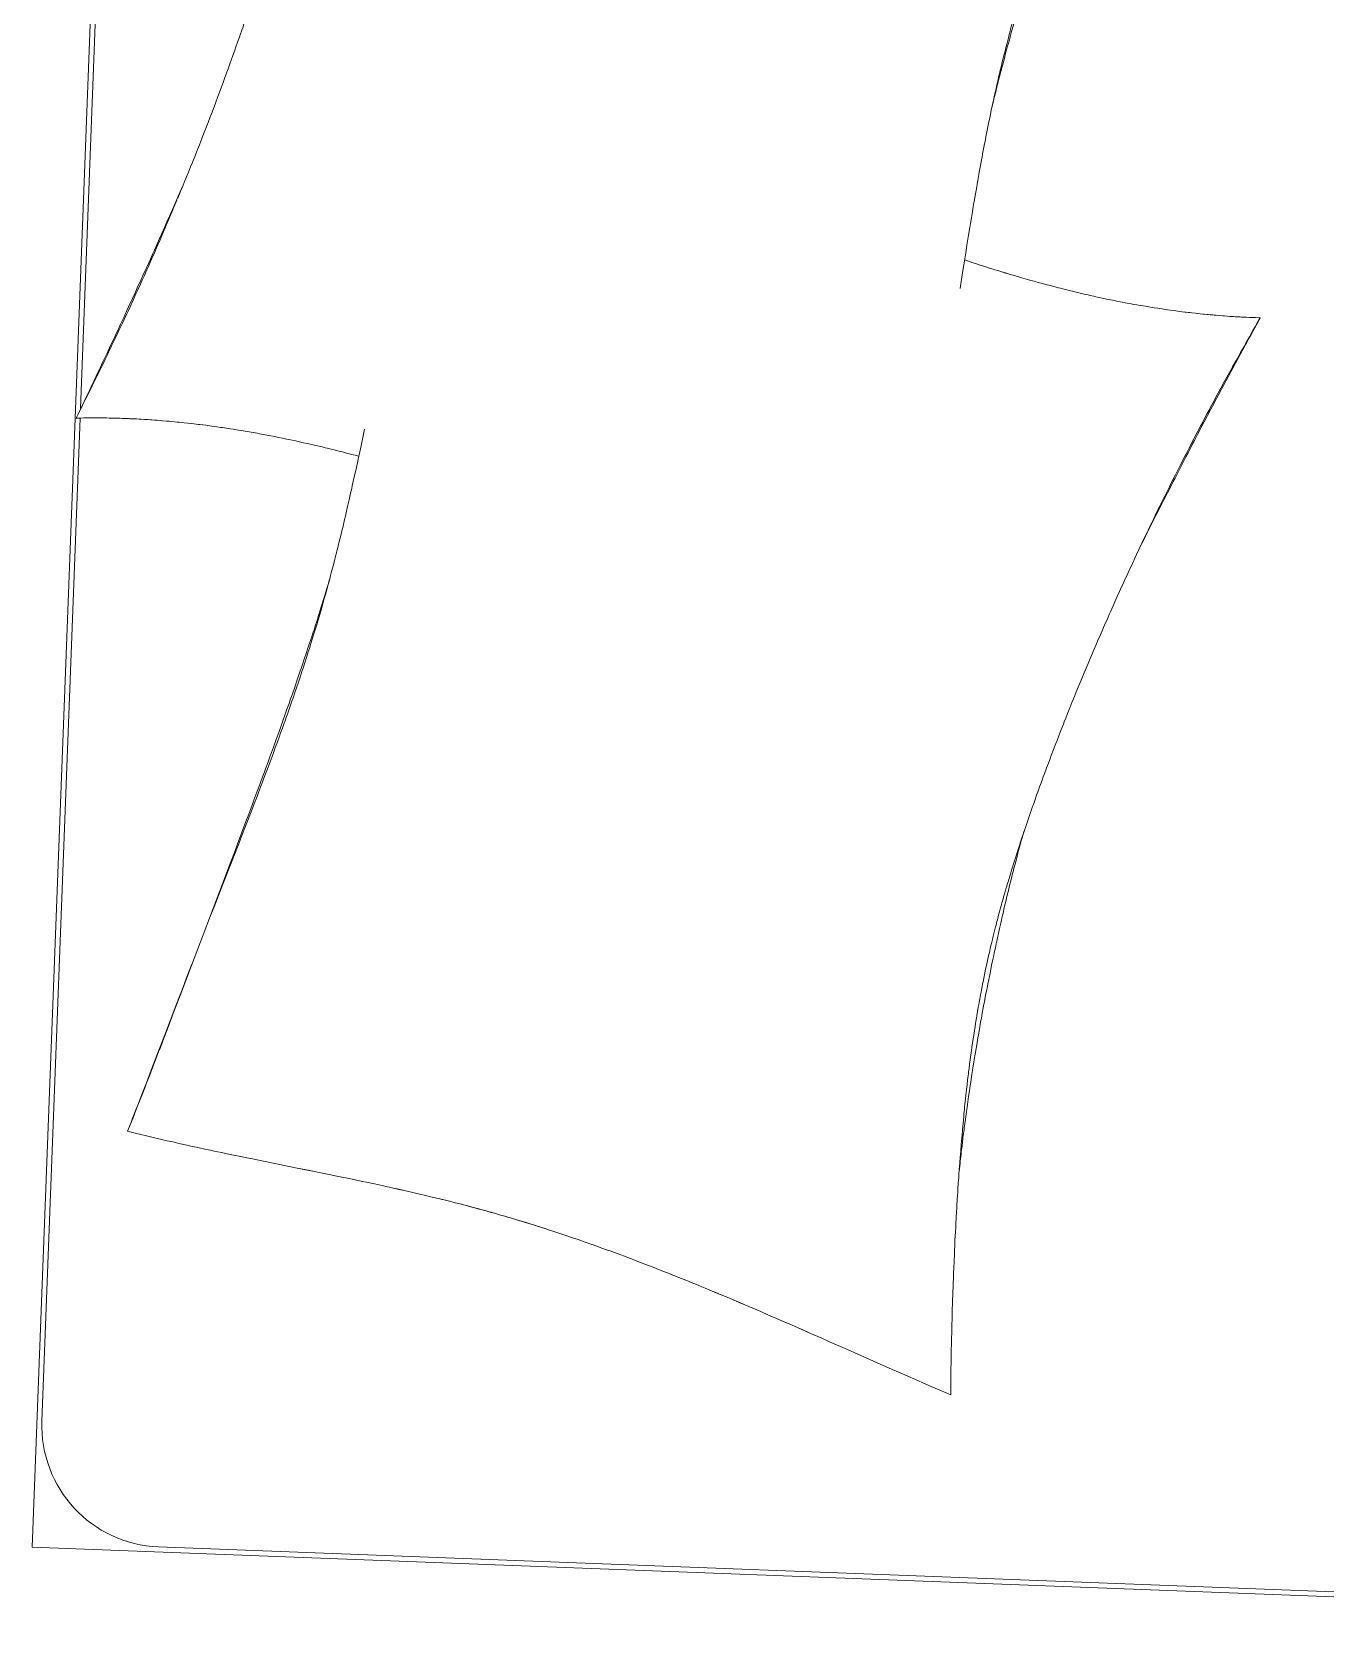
# Model space of a CAD drawing. Header units: millimetres. Extents: x 18438 to 82538, y -3412 to 53720.
# Drawn here: x 67318 to 67958, y 11671 to 12464 of the extents above; entities that cross this region are included whole.
import ezdxf

# ---------------------------------------------------------------- set-up
doc = ezdxf.new("R2010")
doc.units = ezdxf.units.MM
doc.header["$MEASUREMENT"] = 0
doc.layers.add('I-FURN', color=40, linetype='Continuous', lineweight=13)

# ---------------------------------------------------------------- blocks, each defined once
blk = doc.blocks.new('Pallet Plywood - Pallet Plywood 1165 x 1165-V176-GA PLAN - LEVEL 11')
at = {"layer": 'I-FURN', "color": 0, "lineweight": -2}
for p, q in [((-582.5, 582.5), (-582.5, -582.5)), ((-582.5, -582.5), (582.5, -582.5))]:
    blk.add_line(p, q, dxfattribs=at)
blk = doc.blocks.new('Cushion_01_FUR - Cushion_01_FUR-V184-GA PLAN - LEVEL 11')
at = {"layer": 'I-FURN', "color": 0, "lineweight": -2, "flags": 128}
for points in [[(7.92, 165.94), (6.11, 165.89), (4.89, 165.85), (2.44, 165.79), (1.2, 165.76), (-1.29, 165.7), (-3.8, 165.66), (-5.49, 165.63), (-6.62, 165.61), (-8.89, 165.58), (-11.62, 165.55), (-13.45, 165.53), (-14.68, 165.52), (-17.15, 165.51), (-19.02, 165.5), (-20.26, 165.5), (-22.77, 165.49), (-24.04, 165.49), (-26.57, 165.5), (-29.12, 165.51), (-30.83, 165.52), (-34.26, 165.54), (-37.18, 165.57), (-39.14, 165.59), (-40.45, 165.6), (-43.07, 165.63), (-45.04, 165.66), (-49.01, 165.72), (-53.01, 165.79), (-55.68, 165.84), (-57.47, 165.88), (-61.06, 165.96), (-64.1, 166.03), (-66.13, 166.08), (-70.21, 166.18), (-72.25, 166.24), (-76.35, 166.35), (-80.45, 166.47), (-83.2, 166.56), (-85.03, 166.61), (-88.69, 166.73), (-91.79, 166.83), (-93.85, 166.9), (-97.98, 167.05), (-100.05, 167.12), (-104.18, 167.27), (-108.31, 167.43), (-111.06, 167.54), (-116.56, 167.75), (-119.64, 167.88), (-125.79, 168.13), (-131.92, 168.39), (-135.98, 168.56), (-144.06, 168.92), (-153.05, 169.32), (-158.97, 169.59), (-170.62, 170.12), (-195.65, 171.26), (-211.45, 171.98), (-219.11, 172.33), (-225.8, 172.64), (-229.11, 172.8), (-234.03, 173.03), (-238.9, 173.27), (-241.32, 173.39), (-247, 173.67), (-249.82, 173.81), (-254.03, 174.03), (-258.21, 174.25), (-260.29, 174.36), (-264.43, 174.59), (-266.49, 174.7), (-269.58, 174.88), (-273.67, 175.11), (-275.72, 175.23), (-278.78, 175.42), (-283.35, 175.7)], [(-283.35, 175.7), (-283.28, 174.64), (-283.12, 172.53), (-282.96, 170.42), (-282.85, 169.01), (-282.63, 166.2), (-282.45, 164.09), (-282.33, 162.68), (-282.09, 159.87), (-281.96, 158.46), (-281.71, 155.65), (-281.45, 152.84), (-281.27, 150.96), (-281.15, 149.72), (-280.9, 147.22), (-280.69, 145.11), (-280.55, 143.7), (-280.26, 140.89), (-280.11, 139.49), (-279.82, 136.68), (-279.52, 133.87), (-279.31, 131.99), (-278.9, 128.25), (-278.43, 124.03), (-278.11, 121.23), (-277.9, 119.35), (-277.47, 115.61), (-277.14, 112.8), (-276.48, 107.18), (-275.81, 101.57), (-274.48, 90.34), (-273.81, 84.72), (-273.48, 81.91), (-272.98, 77.7), (-272.49, 73.49), (-272.24, 71.38), (-271.76, 67.17), (-271.52, 65.06), (-271.17, 61.9), (-270.7, 57.69), (-270.47, 55.58), (-270.13, 52.42), (-269.8, 49.26), (-269.63, 47.68), (-269.38, 45.18), (-269.25, 43.93), (-269.06, 42.06), (-268.78, 39.25), (-268.51, 36.44), (-268.38, 35.03), (-268.12, 32.22), (-267.99, 30.82), (-267.8, 28.71), (-267.56, 25.89), (-267.44, 24.49), (-267.26, 22.38), (-267.09, 20.27), (-267.01, 19.21), (-266.87, 17.34), (-266.8, 16.4), (-266.69, 14.99), (-266.54, 12.88), (-266.39, 10.77), (-266.32, 9.72), (-266.18, 7.6), (-266.12, 6.55), (-266.02, 4.96), (-265.93, 3.38), (-265.87, 2.32), (-265.75, 0.21), (-265.69, -0.85), (-265.59, -2.96), (-265.48, -5.07), (-265.42, -6.48), (-265.38, -7.42), (-265.3, -9.3), (-265.26, -10.36), (-265.17, -12.47), (-265.1, -14.59), (-265.05, -16), (-265.02, -16.94), (-264.97, -18.82), (-264.91, -20.93), (-264.88, -22.34), (-264.86, -23.28), (-264.82, -25.16), (-264.79, -26.57), (-264.77, -27.51), (-264.74, -29.4), (-264.73, -30.34), (-264.71, -32.22), (-264.69, -34.1), (-264.68, -35.36), (-264.67, -37.86), (-264.67, -39.45), (-264.66, -40.51), (-264.67, -42.63), (-264.67, -43.69), (-264.68, -45.81), (-264.7, -47.93), (-264.71, -49.34), (-264.73, -50.28), (-264.75, -52.16), (-264.77, -53.22), (-264.8, -55.34), (-264.84, -57.46), (-264.87, -58.87), (-264.94, -61.7), (-265, -63.82), (-265.03, -65.23), (-265.12, -68.06), (-265.17, -69.47), (-265.26, -72.3), (-265.37, -75.13), (-265.44, -77.01), (-265.5, -78.27), (-265.6, -80.78), (-265.67, -82.37), (-265.82, -85.55), (-265.98, -88.73), (-266.09, -90.85), (-266.17, -92.26), (-266.32, -95.09), (-266.5, -98.27), (-266.63, -100.39), (-266.72, -101.8), (-266.89, -104.63), (-267.03, -106.75), (-267.12, -108.16), (-267.31, -110.99), (-267.41, -112.4), (-267.61, -115.23), (-267.81, -118.05), (-267.95, -119.94), (-268.23, -123.71), (-268.35, -125.29), (-268.6, -128.47), (-268.85, -131.65), (-269.02, -133.77), (-269.14, -135.18), (-269.37, -138), (-269.64, -141.18), (-269.83, -143.3), (-270.19, -147.53), (-270.38, -149.65), (-270.76, -153.88), (-271.15, -158.11), (-271.41, -160.93), (-271.59, -162.81), (-271.94, -166.56)], [(-194.9, 171.29), (-202.19, 171.65), (-207.09, 171.88), (-217.02, 172.36), (-231.37, 173.04), (-238.64, 173.39), (-245.96, 173.75), (-249.65, 173.93), (-256.23, 174.26), (-259.54, 174.43), (-264.51, 174.69), (-269.51, 174.95), (-272.02, 175.08), (-277.05, 175.35), (-279.57, 175.49), (-283.35, 175.7)], [(-283.35, 175.7), (-283.28, 174.64), (-283.12, 172.53), (-282.96, 170.42), (-282.85, 169.01), (-282.63, 166.2), (-282.45, 164.09), (-282.33, 162.68), (-282.09, 159.87), (-281.96, 158.46), (-281.71, 155.65), (-281.45, 152.84), (-281.27, 150.96), (-281.15, 149.72), (-280.9, 147.22), (-280.69, 145.11), (-280.55, 143.7), (-280.26, 140.89), (-280.12, 139.49), (-279.82, 136.68), (-279.52, 133.87), (-279.31, 131.99), (-278.9, 128.25), (-278.43, 124.03), (-278.11, 121.23), (-277.9, 119.35), (-277.47, 115.61), (-277.14, 112.8), (-276.48, 107.18), (-275.81, 101.57), (-274.48, 90.34), (-273.47, 81.91), (-272.98, 77.7), (-272.49, 73.49), (-272.24, 71.38), (-271.76, 67.17), (-271.52, 65.06), (-271.17, 61.9), (-270.7, 57.69), (-270.47, 55.58), (-270.13, 52.42), (-269.8, 49.26), (-269.63, 47.68), (-269.38, 45.18), (-269.25, 43.93), (-269.06, 42.06), (-268.79, 39.25), (-268.52, 36.44), (-268.38, 35.03), (-268.12, 32.22), (-268, 30.82), (-267.81, 28.71), (-267.56, 25.89), (-267.45, 24.49), (-267.27, 22.38), (-267.1, 20.27), (-267.02, 19.21), (-266.8, 16.4), (-266.7, 14.99), (-266.54, 12.88), (-266.4, 10.77), (-266.33, 9.72), (-266.19, 7.6), (-266.12, 6.55), (-266.02, 4.96)], [(6.94, 165.95), (4.4, 165.82), (3.14, 165.75), (1.17, 165.66), (-0.14, 165.59), (-2.75, 165.48), (-4.06, 165.42), (-6.66, 165.32), (-9.26, 165.22), (-10.99, 165.17), (-12.14, 165.13), (-14.44, 165.06), (-15.73, 165.02), (-18.31, 164.96), (-20.88, 164.9), (-22.6, 164.87), (-23.74, 164.85), (-26.02, 164.81), (-28.59, 164.78), (-30.29, 164.76), (-31.43, 164.75), (-33.71, 164.73), (-35.41, 164.73), (-36.55, 164.72), (-38.82, 164.72), (-39.95, 164.72), (-42.22, 164.72), (-44.49, 164.73), (-46, 164.74), (-49.02, 164.77), (-50.94, 164.79), (-52.21, 164.8), (-54.76, 164.84), (-56.04, 164.86), (-58.59, 164.9), (-61.14, 164.95), (-62.85, 164.99), (-63.98, 165.02), (-66.26, 165.07), (-67.54, 165.1), (-70.1, 165.17), (-72.66, 165.25), (-74.37, 165.3), (-77.8, 165.41), (-80.37, 165.5), (-82.09, 165.56), (-85.54, 165.69), (-87.26, 165.75), (-90.72, 165.89), (-94.19, 166.04), (-96.51, 166.14), (-98.05, 166.21), (-101.16, 166.35), (-104.11, 166.49), (-106.09, 166.58), (-110.05, 166.78), (-112.04, 166.87), (-116.03, 167.08), (-120.05, 167.29), (-122.73, 167.43), (-128.14, 167.72), (-131.2, 167.88), (-137.36, 168.22), (-149.88, 168.91), (-156.23, 169.26), (-164.58, 169.72), (-168.8, 169.95), (-175.21, 170.29)], [(97.16, 174.21), (89.32, 173.35), (85.4, 172.92), (79.53, 172.29), (75.61, 171.87), (73.66, 171.67), (70.73, 171.36), (66.82, 170.95), (64.87, 170.75), (61.95, 170.46), (59.03, 170.16), (57.57, 170.02), (54.58, 169.73), (53.09, 169.58), (50.85, 169.37), (47.5, 169.05), (44.16, 168.74), (42.49, 168.59), (39.16, 168.3), (37.49, 168.15), (35, 167.94), (32.79, 167.76), (31.68, 167.67), (30.03, 167.53), (27.55, 167.34), (25.07, 167.15), (23.84, 167.06), (21.64, 166.9), (20.55, 166.82), (18.91, 166.7), (16.45, 166.54), (14, 166.38), (12.77, 166.3), (10.33, 166.15), (9.11, 166.08), (7.28, 165.97)], [(-266.02, 4.96), (-265.91, 3.09), (-265.85, 2.15), (-265.77, 0.74), (-265.66, -1.37), (-265.55, -3.49), (-265.5, -4.54), (-265.4, -6.66), (-265.35, -7.71), (-265.29, -9.3), (-265.2, -11.41), (-265.16, -12.47), (-265.1, -14.06), (-265.02, -16.44), (-264.95, -18.81), (-264.91, -20.4), (-264.88, -21.46), (-264.84, -23.58), (-264.8, -25.16), (-264.78, -26.22), (-264.75, -28.34), (-264.74, -29.4), (-264.71, -31.51), (-264.69, -33.63), (-264.68, -35.04), (-264.68, -35.98), (-264.67, -37.86), (-264.67, -39.45), (-264.67, -40.51), (-264.67, -42.63), (-264.67, -43.69), (-264.69, -45.81), (-264.7, -47.93), (-264.72, -49.34), (-264.73, -50.28), (-264.75, -52.17), (-264.77, -53.22), (-264.8, -55.34), (-264.84, -57.46), (-264.87, -58.88), (-264.94, -61.7), (-265, -63.82), (-265.03, -65.23), (-265.12, -68.06), (-265.17, -69.47), (-265.26, -72.3), (-265.37, -75.13), (-265.44, -77.01), (-265.49, -78.27), (-265.6, -80.78)], [(-265.6, -80.78), (-265.67, -82.37), (-265.82, -85.55), (-265.98, -88.73), (-266.09, -90.85), (-266.16, -92.26), (-266.32, -95.09), (-266.5, -98.27), (-266.63, -100.39), (-266.71, -101.8), (-266.89, -104.63), (-267.03, -106.75), (-267.12, -108.16), (-267.31, -110.99), (-267.41, -112.4), (-267.6, -115.23), (-267.81, -118.05), (-267.94, -119.94), (-268.23, -123.71), (-268.35, -125.3), (-268.6, -128.47), (-268.85, -131.65), (-269.03, -133.77), (-269.38, -138.01), (-269.65, -141.19), (-269.83, -143.31), (-270.2, -147.54), (-270.39, -149.66), (-270.77, -153.89), (-271.16, -158.12), (-271.42, -160.93), (-271.94, -166.56)], [(273.6, -231.02), (273.38, -230.29), (272.96, -228.84), (272.54, -227.38), (272.26, -226.41), (272.08, -225.76), (271.72, -224.47), (271.32, -223.01), (271.05, -222.04), (270.88, -221.39), (270.53, -220.1), (270.28, -219.13), (270.11, -218.48), (269.77, -217.18), (269.6, -216.53), (269.28, -215.24), (268.95, -213.94), (268.74, -213.08), (268.32, -211.35), (267.97, -209.89), (267.74, -208.91), (267.59, -208.26), (267.29, -206.97), (267.06, -205.99), (266.92, -205.34), (266.63, -204.04), (266.48, -203.39), (266.2, -202.1), (265.92, -200.8), (265.74, -199.93), (265.37, -198.2), (265.17, -197.22), (265.04, -196.57), (264.78, -195.27), (264.65, -194.62), (264.39, -193.32), (264.14, -192.02), (263.98, -191.15), (263.65, -189.42), (263.29, -187.46), (263.06, -186.16), (262.91, -185.29), (262.61, -183.56), (262.38, -182.25), (262.24, -181.39), (261.95, -179.65), (261.81, -178.78), (261.54, -177.04), (261.27, -175.3), (261.09, -174.14), (260.75, -171.83), (260.65, -171.09), (260.44, -169.62), (260.23, -168.16), (260.1, -167.18), (259.84, -165.22), (259.65, -163.75), (259.53, -162.77), (259.28, -160.81), (259.17, -159.83), (258.94, -157.87), (258.71, -155.91), (258.57, -154.61), (258.47, -153.74), (258.29, -151.99), (258.14, -150.52), (258.04, -149.54), (257.85, -147.58), (257.76, -146.6), (257.58, -144.64), (257.4, -142.67), (257.29, -141.37), (257.22, -140.49), (257.08, -138.75), (257, -137.77), (256.85, -135.8), (256.71, -133.84), (256.62, -132.53), (256.56, -131.66), (256.45, -129.91), (256.33, -127.94), (256.25, -126.63), (256.2, -125.76), (256.1, -124.01), (256.03, -122.7), (255.99, -121.83), (255.9, -120.08), (255.86, -119.21), (255.78, -117.46), (255.71, -115.71), (255.66, -114.54), (255.58, -112.21), (255.5, -109.87), (255.45, -108.32), (255.42, -107.28), (255.36, -105.2), (255.33, -103.64), (255.3, -102.6), (255.26, -100.52), (255.24, -99.48), (255.21, -97.4), (255.18, -95.32), (255.16, -93.93), (255.16, -93.01), (255.14, -91.16)], [(255.58, -112.21), (255.5, -109.87), (255.45, -108.32), (255.42, -107.28), (255.36, -105.2), (255.33, -103.64), (255.3, -102.6), (255.26, -100.52), (255.24, -99.48), (255.21, -97.4), (255.18, -95.32), (255.17, -93.93), (255.16, -93.01), (255.14, -91.16)], [(273.6, -231.02), (273.38, -230.29), (272.96, -228.84), (272.54, -227.38), (272.26, -226.41), (272.08, -225.76), (271.72, -224.47), (271.32, -223.01), (271.05, -222.04), (270.88, -221.39), (270.53, -220.1), (270.28, -219.13), (270.11, -218.48), (269.77, -217.18), (269.6, -216.53), (269.28, -215.24), (268.95, -213.94), (268.74, -213.08), (268.32, -211.35), (267.97, -209.89), (267.74, -208.91), (267.59, -208.26), (267.29, -206.97), (267.06, -205.99), (266.92, -205.34), (266.63, -204.04), (266.48, -203.39), (266.2, -202.1), (265.92, -200.8), (265.74, -199.93), (265.37, -198.2), (265.17, -197.22), (265.04, -196.57), (264.78, -195.27), (264.65, -194.62), (264.39, -193.32), (264.14, -192.02), (263.98, -191.15), (263.65, -189.42), (263.29, -187.46), (263.06, -186.16), (262.91, -185.29), (262.61, -183.56), (262.38, -182.25), (262.24, -181.39), (261.95, -179.65), (261.81, -178.78), (261.54, -177.04), (261.27, -175.3), (261.09, -174.14), (260.75, -171.83), (260.65, -171.09), (260.44, -169.62), (260.23, -168.16), (260.1, -167.18), (259.84, -165.22), (259.65, -163.75), (259.53, -162.77), (259.28, -160.81), (259.17, -159.83), (258.94, -157.87), (258.71, -155.91), (258.57, -154.61), (258.47, -153.74), (258.29, -151.99), (258.14, -150.52), (258.04, -149.54), (257.85, -147.58), (257.76, -146.6), (257.58, -144.64), (257.4, -142.67), (257.29, -141.37), (257.22, -140.49), (257.08, -138.75), (257, -137.77), (256.85, -135.8), (256.71, -133.84), (256.62, -132.53), (256.56, -131.66), (256.45, -129.91), (256.33, -127.94), (256.25, -126.63), (256.2, -125.76), (256.1, -124.01), (256.03, -122.7), (255.99, -121.83), (255.9, -120.08), (255.86, -119.21), (255.78, -117.46), (255.71, -115.71), (255.66, -114.54), (255.58, -112.21)], [(-271.94, -166.56), (-272.24, -169.73), (-272.85, -176.07), (-273.47, -182.41), (-273.89, -186.63), (-274.72, -195.06), (-276.4, -211.91), (-277.23, -220.32), (-277.78, -225.92), (-278.05, -228.72), (-278.45, -232.92), (-278.99, -238.51), (-279.25, -241.31), (-279.64, -245.5), (-280.02, -249.68), (-280.21, -251.78)], [(-271.94, -166.56), (-272.24, -169.73), (-272.44, -171.85), (-272.85, -176.07), (-273.47, -182.41), (-273.89, -186.63), (-274.72, -195.06), (-276.4, -211.91), (-277.23, -220.32), (-277.78, -225.92), (-278.05, -228.72), (-278.45, -232.92), (-278.99, -238.51), (-279.25, -241.31), (-279.64, -245.5), (-280.02, -249.68), (-280.21, -251.78)], [(-280.21, -251.78), (-277.77, -251), (-276.15, -250.48), (-272.91, -249.45), (-271.3, -248.95), (-268.07, -247.93), (-264.86, -246.93), (-262.73, -246.27), (-261.31, -245.83), (-258.48, -244.96), (-256.89, -244.47), (-253.72, -243.5), (-250.56, -242.54), (-248.46, -241.91), (-247.07, -241.49), (-244.29, -240.66), (-241.17, -239.73), (-239.11, -239.12), (-237.73, -238.71), (-234.99, -237.91), (-232.94, -237.31), (-231.58, -236.91), (-228.87, -236.13), (-227.51, -235.74), (-224.82, -234.96), (-222.14, -234.2), (-220.36, -233.69), (-216.82, -232.69), (-213.48, -231.75), (-211.27, -231.14), (-209.8, -230.73), (-206.88, -229.92), (-204.7, -229.33), (-203.25, -228.93), (-200.38, -228.15), (-198.95, -227.77), (-196.1, -227), (-193.28, -226.25), (-191.41, -225.75), (-190.17, -225.43), (-187.7, -224.78), (-185.25, -224.14), (-184.04, -223.83), (-182.22, -223.36), (-179.51, -222.66), (-176.83, -221.98), (-175.49, -221.64), (-172.85, -220.98), (-171.53, -220.65), (-169.57, -220.17), (-166.97, -219.53), (-165.68, -219.21), (-163.76, -218.75), (-160.89, -218.06), (-157.91, -217.35), (-156.43, -217), (-154.22, -216.49), (-152.03, -215.98), (-150.94, -215.73), (-148.78, -215.24), (-147.7, -215), (-146.09, -214.64), (-143.97, -214.16), (-142.91, -213.93), (-141.32, -213.58), (-138.97, -213.07), (-136.89, -212.63), (-135.85, -212.41), (-134.3, -212.09), (-132, -211.61), (-129.71, -211.15), (-128.57, -210.92), (-126.56, -210.52), (-125.56, -210.32), (-124.06, -210.03), (-121.82, -209.6), (-119.6, -209.18), (-118.49, -208.97), (-116.29, -208.56), (-115.2, -208.37), (-113.56, -208.07), (-111.38, -207.69), (-110.3, -207.5), (-108.68, -207.22), (-107.61, -207.04), (-105.46, -206.69), (-103.33, -206.34), (-101.92, -206.12), (-100.97, -205.97), (-99.09, -205.68), (-98.04, -205.52), (-95.94, -205.2), (-93.85, -204.9), (-92.46, -204.7), (-91.53, -204.57), (-89.68, -204.32), (-87.61, -204.04), (-86.23, -203.86), (-85.32, -203.74), (-83.49, -203.51), (-82.12, -203.34), (-81.2, -203.23), (-79.38, -203.01), (-78.47, -202.91), (-76.65, -202.7), (-74.84, -202.51), (-73.63, -202.38), (-72.83, -202.29), (-71.22, -202.13), (-70.45, -202.05), (-68.93, -201.9), (-67.4, -201.76), (-66.39, -201.66), (-64.36, -201.48), (-62.83, -201.35), (-61.82, -201.27), (-59.79, -201.1), (-58.77, -201.02), (-56.74, -200.87), (-54.71, -200.72), (-53.35, -200.63), (-52.45, -200.57), (-50.64, -200.46), (-49.87, -200.41), (-48.34, -200.32), (-46.81, -200.23), (-45.79, -200.18), (-43.74, -200.07), (-42.2, -199.99), (-41.17, -199.95), (-39.11, -199.86), (-38.08, -199.81), (-36.01, -199.73), (-33.93, -199.66), (-32.55, -199.62), (-31.62, -199.59), (-29.76, -199.53), (-27.4, -199.47), (-25.82, -199.44), (-24.77, -199.42), (-22.65, -199.38), (-21.06, -199.35), (-19.99, -199.34), (-17.85, -199.32), (-16.78, -199.31), (-14.62, -199.29), (-12.46, -199.28), (-11, -199.28), (-10.03, -199.28), (-8.08, -199.28), (-7.01, -199.28)], [(-173.55, -221.2), (-171.36, -220.73), (-169.9, -220.42), (-168.92, -220.21), (-166.96, -219.8), (-165.49, -219.49), (-164.5, -219.29), (-162.53, -218.89), (-161.55, -218.69), (-159.57, -218.29), (-157.59, -217.9), (-156.27, -217.64), (-153.62, -217.13), (-152.63, -216.93), (-150.62, -216.55), (-148.62, -216.18), (-147.28, -215.93), (-144.6, -215.43), (-142.59, -215.07), (-141.25, -214.82), (-138.56, -214.35), (-137.21, -214.11), (-134.52, -213.64), (-131.82, -213.18), (-130.02, -212.88), (-128.82, -212.67), (-126.42, -212.28), (-124.39, -211.95), (-123.04, -211.73), (-120.33, -211.3), (-118.98, -211.08), (-116.28, -210.66), (-113.57, -210.25), (-111.77, -209.97), (-110.57, -209.79), (-108.17, -209.44), (-106.82, -209.24), (-104.12, -208.85), (-101.42, -208.47), (-99.63, -208.21), (-98.43, -208.05), (-96.04, -207.72), (-93.35, -207.36), (-91.56, -207.12), (-90.37, -206.96), (-87.99, -206.66), (-86.21, -206.43), (-85.02, -206.28), (-82.65, -205.98), (-81.47, -205.84), (-79.11, -205.55), (-76.75, -205.27), (-75.18, -205.08), (-72.05, -204.72), (-69.09, -204.38), (-67.12, -204.17), (-65.81, -204.02), (-63.2, -203.74), (-61.25, -203.54), (-59.95, -203.4), (-57.36, -203.14), (-56.07, -203.01), (-53.5, -202.75), (-50.93, -202.51), (-49.23, -202.35), (-48.1, -202.24), (-45.84, -202.04), (-43, -201.78), (-41.11, -201.62), (-39.86, -201.52), (-37.36, -201.31), (-35.5, -201.16), (-34.26, -201.06), (-31.8, -200.87), (-30.57, -200.78), (-28.13, -200.6), (-25.71, -200.43), (-24.1, -200.32), (-23.04, -200.24), (-20.91, -200.11), (-19.01, -199.98), (-17.74, -199.91), (-15.23, -199.76), (-13.98, -199.69), (-11.5, -199.55), (-9.04, -199.42), (-7.41, -199.34), (-6.33, -199.29), (-4.18, -199.19)], [(-6.48, -199.28), (-4.17, -199.3), (-2.62, -199.31), (-1.58, -199.32), (0.5, -199.34), (2.07, -199.36), (3.12, -199.37), (5.22, -199.4), (6.28, -199.42), (8.4, -199.46), (10.53, -199.51), (11.95, -199.54), (14.82, -199.61), (17.44, -199.68), (19.19, -199.73), (20.37, -199.77), (22.72, -199.85), (24.49, -199.91), (25.68, -199.95), (28.05, -200.04), (29.24, -200.08), (31.64, -200.18), (34.04, -200.28), (35.64, -200.35), (38.87, -200.5), (42.11, -200.65), (43.73, -200.74), (46.18, -200.86), (48.63, -201), (49.86, -201.06), (52.32, -201.2), (53.56, -201.28), (55.42, -201.39), (57.9, -201.54), (59.14, -201.62), (61.01, -201.74), (63.82, -201.92), (65.7, -202.05), (66.95, -202.13), (69.46, -202.31), (70.72, -202.4), (73.24, -202.58), (75.77, -202.77), (77.46, -202.9), (80.84, -203.16), (82.11, -203.26), (84.66, -203.47), (87.21, -203.68), (88.91, -203.82), (92.32, -204.12), (94.88, -204.34), (96.59, -204.49), (100.01, -204.81), (101.73, -204.97), (105.16, -205.29), (108.6, -205.62), (110.89, -205.85), (112.43, -206), (115.49, -206.31), (118.94, -206.67), (120.66, -206.85), (123.25, -207.13), (125.84, -207.41), (127.14, -207.55), (129.73, -207.84), (131.03, -207.99), (132.97, -208.21), (135.57, -208.51), (136.86, -208.66), (138.81, -208.89), (141.73, -209.25), (143.26, -209.43), (146.32, -209.81), (149.38, -210.2), (151.43, -210.46), (152.79, -210.64), (155.51, -210.99)], [(149.35, -210.2), (152.43, -210.66), (154.51, -210.97), (158.7, -211.6), (164.71, -212.52), (167.76, -212.98), (172.4, -213.7), (177.11, -214.43), (179.48, -214.8), (183.27, -215.39), (185.18, -215.7), (188.06, -216.15), (192.42, -216.85), (196.82, -217.56), (199.04, -217.92), (203.52, -218.65), (205.77, -219.02), (209.17, -219.58), (213.73, -220.34), (216.03, -220.73), (219.49, -221.31), (222.98, -221.91), (224.72, -222.21), (228.89, -222.92), (230.99, -223.29), (234.14, -223.83), (238.9, -224.67), (243.68, -225.52), (246.09, -225.95), (250.92, -226.82), (253.35, -227.26), (257, -227.92), (260.26, -228.52), (261.89, -228.82), (264.34, -229.28), (268.03, -229.97), (271.74, -230.67), (273.6, -231.02)], [(156.46, -211.1), (157.73, -211.27), (160.28, -211.6), (162.83, -211.95), (164.53, -212.18), (167.93, -212.65), (169.87, -212.92), (171.17, -213.1), (173.75, -213.47), (175.04, -213.65), (177.63, -214.02), (180.22, -214.4), (181.94, -214.66), (185.39, -215.17), (186.68, -215.37), (189.27, -215.76), (191.85, -216.16), (193.58, -216.43), (197.03, -216.98), (199.62, -217.39), (201.34, -217.67), (204.8, -218.23), (206.53, -218.51), (209.98, -219.09), (213.45, -219.67), (215.75, -220.07), (217.29, -220.33), (220.38, -220.86), (222.33, -221.2), (223.63, -221.43), (226.23, -221.89), (227.54, -222.13), (230.15, -222.6), (232.76, -223.07), (234.5, -223.39), (237.98, -224.03), (239.29, -224.27), (241.91, -224.76), (244.53, -225.26), (246.28, -225.59), (249.79, -226.26), (252.42, -226.77), (254.18, -227.11), (257.69, -227.81), (259.45, -228.15), (262.98, -228.86), (266.51, -229.57), (268.87, -230.05), (270.44, -230.37), (273.6, -231.02)]]:
    blk.add_lwpolyline(points, dxfattribs=at)
blk = doc.blocks.new('Cushion_01_FUR - Cushion_01_FUR-V186-GA PLAN - LEVEL 11')
at = {"layer": 'I-FURN', "color": 0, "lineweight": -2, "flags": 128}
for points in [[(7.92, 165.94), (6.11, 165.89), (4.89, 165.85), (2.44, 165.79), (1.2, 165.76), (-1.29, 165.7), (-3.8, 165.66), (-5.49, 165.63), (-6.62, 165.61), (-8.89, 165.58), (-11.62, 165.55), (-13.45, 165.53), (-14.68, 165.52), (-17.15, 165.51), (-19.02, 165.5), (-20.26, 165.5), (-22.77, 165.49), (-24.04, 165.49), (-26.57, 165.5), (-29.12, 165.51), (-30.83, 165.52), (-34.26, 165.54), (-37.18, 165.57), (-39.14, 165.59), (-40.45, 165.6), (-43.07, 165.63), (-45.04, 165.66), (-49.01, 165.72), (-53.01, 165.79), (-55.68, 165.84), (-57.47, 165.88), (-61.06, 165.96), (-64.1, 166.03), (-66.13, 166.08), (-70.21, 166.18), (-72.25, 166.24), (-76.35, 166.35), (-80.45, 166.47), (-83.2, 166.56), (-85.03, 166.61), (-88.69, 166.73), (-91.79, 166.83), (-93.85, 166.9), (-97.98, 167.05), (-100.05, 167.12), (-104.18, 167.27), (-108.31, 167.43), (-111.06, 167.54), (-116.56, 167.75), (-119.64, 167.88), (-125.79, 168.13), (-131.92, 168.39), (-135.98, 168.56), (-144.06, 168.92), (-153.05, 169.32), (-158.97, 169.59), (-170.62, 170.12), (-195.65, 171.26), (-211.45, 171.98), (-219.11, 172.33), (-225.8, 172.64), (-229.11, 172.8), (-234.03, 173.03), (-238.9, 173.27), (-241.32, 173.39), (-247, 173.67), (-249.82, 173.81), (-254.03, 174.03), (-258.21, 174.25), (-260.29, 174.36), (-264.43, 174.59), (-266.49, 174.7), (-269.58, 174.88), (-273.67, 175.11), (-275.72, 175.23), (-278.78, 175.42), (-283.35, 175.7)], [(-283.35, 175.7), (-283.28, 174.64), (-283.12, 172.53), (-282.96, 170.42), (-282.85, 169.01), (-282.63, 166.2), (-282.45, 164.09), (-282.33, 162.68), (-282.09, 159.87), (-281.96, 158.46), (-281.71, 155.65), (-281.45, 152.84), (-281.27, 150.96), (-281.15, 149.72), (-280.9, 147.22), (-280.69, 145.11), (-280.55, 143.7), (-280.26, 140.89), (-280.11, 139.49), (-279.82, 136.68), (-279.52, 133.87), (-279.31, 131.99), (-278.9, 128.25), (-278.43, 124.03), (-278.11, 121.23), (-277.9, 119.35), (-277.47, 115.61), (-277.14, 112.8), (-276.48, 107.18), (-275.81, 101.57), (-274.48, 90.34), (-273.81, 84.72), (-273.48, 81.91), (-272.98, 77.7), (-272.49, 73.49), (-272.24, 71.38), (-271.76, 67.17), (-271.52, 65.06), (-271.17, 61.9), (-270.7, 57.69), (-270.47, 55.58), (-270.13, 52.42), (-269.8, 49.26), (-269.63, 47.68), (-269.38, 45.18), (-269.25, 43.93), (-269.06, 42.06), (-268.78, 39.25), (-268.51, 36.44), (-268.38, 35.03), (-268.12, 32.22), (-267.99, 30.82), (-267.8, 28.71), (-267.56, 25.89), (-267.44, 24.49), (-267.26, 22.38), (-267.09, 20.27), (-267.01, 19.21), (-266.87, 17.34), (-266.8, 16.4), (-266.69, 14.99), (-266.54, 12.88), (-266.39, 10.77), (-266.32, 9.72), (-266.18, 7.6), (-266.12, 6.55), (-266.02, 4.96), (-265.93, 3.38), (-265.87, 2.32), (-265.75, 0.21), (-265.69, -0.85), (-265.59, -2.96), (-265.48, -5.07), (-265.42, -6.48), (-265.38, -7.42), (-265.3, -9.3), (-265.26, -10.36), (-265.17, -12.47), (-265.1, -14.59), (-265.05, -16), (-265.02, -16.94), (-264.97, -18.82), (-264.91, -20.93), (-264.88, -22.34), (-264.86, -23.28), (-264.82, -25.16), (-264.79, -26.57), (-264.77, -27.51), (-264.74, -29.4), (-264.73, -30.34), (-264.71, -32.22), (-264.69, -34.1), (-264.68, -35.36), (-264.67, -37.86), (-264.67, -39.45), (-264.66, -40.51), (-264.67, -42.63), (-264.67, -43.69), (-264.68, -45.81), (-264.7, -47.93), (-264.71, -49.34), (-264.73, -50.28), (-264.75, -52.16), (-264.77, -53.22), (-264.8, -55.34), (-264.84, -57.46), (-264.87, -58.87), (-264.94, -61.7), (-265, -63.82), (-265.03, -65.23), (-265.12, -68.06), (-265.17, -69.47), (-265.26, -72.3), (-265.37, -75.13), (-265.44, -77.01), (-265.5, -78.27), (-265.6, -80.78), (-265.67, -82.37), (-265.82, -85.55), (-265.98, -88.73), (-266.09, -90.85), (-266.17, -92.26), (-266.32, -95.09), (-266.5, -98.27), (-266.63, -100.39), (-266.72, -101.8), (-266.89, -104.63), (-267.03, -106.75), (-267.12, -108.16), (-267.31, -110.99), (-267.41, -112.4), (-267.61, -115.23), (-267.81, -118.05), (-267.95, -119.94), (-268.23, -123.71), (-268.35, -125.29), (-268.6, -128.47), (-268.85, -131.65), (-269.02, -133.77), (-269.14, -135.18), (-269.37, -138), (-269.64, -141.18), (-269.83, -143.3), (-270.19, -147.53), (-270.38, -149.65), (-270.76, -153.88), (-271.15, -158.11), (-271.41, -160.93), (-271.59, -162.81), (-271.94, -166.56)], [(-194.9, 171.29), (-202.19, 171.65), (-207.09, 171.88), (-217.02, 172.36), (-231.37, 173.04), (-238.64, 173.39), (-245.96, 173.75), (-249.65, 173.93), (-256.23, 174.26), (-259.54, 174.43), (-264.51, 174.69), (-269.51, 174.95), (-272.02, 175.08), (-277.05, 175.35), (-279.57, 175.49), (-283.35, 175.7)], [(-283.35, 175.7), (-283.28, 174.64), (-283.12, 172.53), (-282.96, 170.42), (-282.85, 169.01), (-282.63, 166.2), (-282.45, 164.09), (-282.33, 162.68), (-282.09, 159.87), (-281.96, 158.46), (-281.71, 155.65), (-281.45, 152.84), (-281.27, 150.96), (-281.15, 149.72), (-280.9, 147.22), (-280.69, 145.11), (-280.55, 143.7), (-280.26, 140.89), (-280.12, 139.49), (-279.82, 136.68), (-279.52, 133.87), (-279.31, 131.99), (-278.9, 128.25), (-278.43, 124.03), (-278.11, 121.23), (-277.9, 119.35), (-277.47, 115.61), (-277.14, 112.8), (-276.48, 107.18), (-275.81, 101.57), (-274.48, 90.34), (-273.47, 81.91), (-272.98, 77.7), (-272.49, 73.49), (-272.24, 71.38), (-271.76, 67.17), (-271.52, 65.06), (-271.17, 61.9), (-270.7, 57.69), (-270.47, 55.58), (-270.13, 52.42), (-269.8, 49.26), (-269.63, 47.68), (-269.38, 45.18), (-269.25, 43.93), (-269.06, 42.06), (-268.79, 39.25), (-268.52, 36.44), (-268.38, 35.03), (-268.12, 32.22), (-268, 30.82), (-267.81, 28.71), (-267.56, 25.89), (-267.45, 24.49), (-267.27, 22.38), (-267.1, 20.27), (-267.02, 19.21), (-266.8, 16.4), (-266.7, 14.99), (-266.54, 12.88), (-266.4, 10.77), (-266.33, 9.72), (-266.19, 7.6), (-266.12, 6.55), (-266.02, 4.96)], [(6.94, 165.95), (4.4, 165.82), (3.14, 165.75), (1.17, 165.66), (-0.14, 165.59), (-2.75, 165.48), (-4.06, 165.42), (-6.66, 165.32), (-9.26, 165.22), (-10.99, 165.17), (-12.14, 165.13), (-14.44, 165.06), (-15.73, 165.02), (-18.31, 164.96), (-20.88, 164.9), (-22.6, 164.87), (-23.74, 164.85), (-26.02, 164.81), (-28.59, 164.78), (-30.29, 164.76), (-31.43, 164.75), (-33.71, 164.73), (-35.41, 164.73), (-36.55, 164.72), (-38.82, 164.72), (-39.95, 164.72), (-42.22, 164.72), (-44.49, 164.73), (-46, 164.74), (-49.02, 164.77), (-50.94, 164.79), (-52.21, 164.8), (-54.76, 164.84), (-56.04, 164.86), (-58.59, 164.9), (-61.14, 164.95), (-62.85, 164.99), (-63.98, 165.02), (-66.26, 165.07), (-67.54, 165.1), (-70.1, 165.17), (-72.66, 165.25), (-74.37, 165.3), (-77.8, 165.41), (-80.37, 165.5), (-82.09, 165.56), (-85.54, 165.69), (-87.26, 165.75), (-90.72, 165.89), (-94.19, 166.04), (-96.51, 166.14), (-98.05, 166.21), (-101.16, 166.35), (-104.11, 166.49), (-106.09, 166.58), (-110.05, 166.78), (-112.04, 166.87), (-116.03, 167.08), (-120.05, 167.29), (-122.73, 167.43), (-128.14, 167.72), (-131.2, 167.88), (-137.36, 168.22), (-149.88, 168.91), (-156.23, 169.26), (-164.58, 169.72), (-168.8, 169.95), (-175.2, 170.29)], [(83.07, 172.67), (78.02, 172.13), (75.49, 171.86), (71.71, 171.46), (67.93, 171.07), (66.05, 170.87), (62.27, 170.49), (60.39, 170.3), (57.57, 170.02), (54.58, 169.73), (53.09, 169.58), (50.85, 169.37), (47.5, 169.05), (44.16, 168.74), (42.49, 168.59), (39.16, 168.3), (37.49, 168.15), (35, 167.94), (32.79, 167.76), (31.68, 167.67), (30.03, 167.53), (27.55, 167.34), (25.07, 167.15), (23.84, 167.06), (21.64, 166.9), (20.55, 166.82), (18.91, 166.7), (16.45, 166.54), (14, 166.38), (12.77, 166.3), (10.33, 166.15), (9.11, 166.08), (7.28, 165.97)], [(-266.02, 4.96), (-265.91, 3.09), (-265.85, 2.15), (-265.77, 0.74), (-265.66, -1.37), (-265.55, -3.49), (-265.5, -4.54), (-265.4, -6.66), (-265.35, -7.71), (-265.29, -9.3), (-265.2, -11.41), (-265.16, -12.47), (-265.1, -14.06), (-265.02, -16.44), (-264.95, -18.81), (-264.91, -20.4), (-264.88, -21.46), (-264.84, -23.58), (-264.8, -25.16), (-264.78, -26.22), (-264.75, -28.34), (-264.74, -29.4), (-264.71, -31.51), (-264.69, -33.63), (-264.68, -35.04), (-264.68, -35.98), (-264.67, -37.86), (-264.67, -39.45), (-264.67, -40.51), (-264.67, -42.63), (-264.67, -43.69), (-264.69, -45.81), (-264.7, -47.93), (-264.72, -49.34), (-264.73, -50.28), (-264.75, -52.16), (-264.77, -53.22), (-264.8, -55.34), (-264.84, -57.46), (-264.87, -58.88), (-264.94, -61.7), (-265, -63.82), (-265.03, -65.23), (-265.12, -68.06), (-265.17, -69.47), (-265.26, -72.3), (-265.37, -75.13), (-265.44, -77.01), (-265.49, -78.27), (-265.6, -80.78)], [(-265.6, -80.78), (-265.67, -82.37), (-265.82, -85.55), (-265.98, -88.73), (-266.09, -90.85), (-266.16, -92.26), (-266.32, -95.09), (-266.5, -98.27), (-266.63, -100.39), (-266.71, -101.8), (-266.89, -104.63), (-267.03, -106.75), (-267.12, -108.16), (-267.31, -110.99), (-267.41, -112.4), (-267.6, -115.23), (-267.81, -118.05), (-267.94, -119.94), (-268.23, -123.71), (-268.35, -125.3), (-268.6, -128.47), (-268.85, -131.65), (-269.03, -133.77), (-269.38, -138.01), (-269.65, -141.19), (-269.83, -143.31), (-270.2, -147.54), (-270.39, -149.66), (-270.77, -153.89), (-271.16, -158.12), (-271.42, -160.93), (-271.94, -166.56)], [(273.6, -231.02), (273.38, -230.29), (272.96, -228.84), (272.54, -227.38), (272.26, -226.41), (272.08, -225.76), (271.72, -224.47), (271.32, -223.01), (271.05, -222.04), (270.88, -221.39), (270.53, -220.1), (270.28, -219.13), (270.11, -218.48), (269.77, -217.18), (269.6, -216.53), (269.28, -215.24), (268.95, -213.94), (268.74, -213.08), (268.32, -211.35), (267.97, -209.89), (267.74, -208.91), (267.59, -208.26), (267.29, -206.97), (267.06, -205.99), (266.92, -205.34), (266.63, -204.04), (266.48, -203.39), (266.2, -202.1), (265.92, -200.8), (265.74, -199.93), (265.37, -198.2), (265.17, -197.22), (265.04, -196.57), (264.78, -195.27), (264.65, -194.62), (264.39, -193.32), (264.14, -192.02), (263.98, -191.15), (263.65, -189.42), (263.29, -187.46), (263.06, -186.16), (262.91, -185.29), (262.61, -183.56), (262.38, -182.25), (262.24, -181.39), (261.95, -179.65), (261.81, -178.78), (261.54, -177.04), (261.27, -175.3), (261.09, -174.14), (260.75, -171.83), (260.65, -171.09), (260.44, -169.62), (260.23, -168.16), (260.1, -167.18), (259.84, -165.22), (259.65, -163.75), (259.53, -162.77), (259.28, -160.81), (259.17, -159.83), (258.94, -157.87), (258.71, -155.91), (258.57, -154.61), (258.47, -153.74), (258.29, -151.99), (258.14, -150.52), (258.04, -149.54), (257.85, -147.58), (257.76, -146.6), (257.58, -144.64), (257.4, -142.67), (257.29, -141.37), (257.22, -140.49), (257.08, -138.75), (257, -137.77), (256.85, -135.8), (256.71, -133.84), (256.62, -132.53), (256.56, -131.66), (256.45, -129.91), (256.33, -127.94), (256.25, -126.63), (256.2, -125.76), (256.1, -124.01), (256.03, -122.7), (255.99, -121.83), (255.9, -120.08), (255.86, -119.21), (255.78, -117.46), (255.71, -115.71), (255.66, -114.54), (255.58, -112.21), (255.54, -111.14), (255.47, -108.99), (255.41, -106.84), (255.37, -105.41), (255.34, -104.45), (255.3, -102.54), (255.26, -100.39), (255.23, -98.96), (255.22, -98), (255.19, -96.09), (255.17, -94.66), (255.16, -93.7), (255.15, -91.79), (255.14, -90.83), (255.13, -88.92), (255.13, -87.01), (255.12, -85.74), (255.13, -83.18)], [(255.58, -112.21), (255.54, -111.14), (255.47, -108.99), (255.41, -106.84), (255.37, -105.41), (255.35, -104.45), (255.3, -102.54), (255.26, -100.39), (255.23, -98.96), (255.22, -98), (255.19, -96.09), (255.17, -94.66), (255.16, -93.7), (255.15, -91.79), (255.14, -90.83), (255.13, -88.92), (255.13, -87.01), (255.13, -85.74), (255.13, -83.18)], [(273.6, -231.02), (273.38, -230.29), (272.96, -228.84), (272.54, -227.38), (272.26, -226.41), (272.08, -225.76), (271.72, -224.47), (271.32, -223.01), (271.05, -222.04), (270.88, -221.39), (270.53, -220.1), (270.28, -219.13), (270.11, -218.48), (269.77, -217.18), (269.6, -216.53), (269.28, -215.24), (268.95, -213.94), (268.74, -213.08), (268.32, -211.35), (267.97, -209.89), (267.74, -208.91), (267.59, -208.26), (267.29, -206.97), (267.06, -205.99), (266.92, -205.34), (266.63, -204.04), (266.48, -203.39), (266.2, -202.1), (265.92, -200.8), (265.74, -199.93), (265.37, -198.2), (265.17, -197.22), (265.04, -196.57), (264.78, -195.27), (264.65, -194.62), (264.39, -193.32), (264.14, -192.02), (263.98, -191.15), (263.65, -189.42), (263.29, -187.46), (263.06, -186.16), (262.91, -185.29), (262.61, -183.56), (262.38, -182.25), (262.24, -181.39), (261.95, -179.65), (261.81, -178.78), (261.54, -177.04), (261.27, -175.3), (261.09, -174.14), (260.75, -171.83), (260.65, -171.09), (260.44, -169.62), (260.23, -168.16), (260.1, -167.18), (259.84, -165.22), (259.65, -163.75), (259.53, -162.77), (259.28, -160.81), (259.17, -159.83), (258.94, -157.87), (258.71, -155.91), (258.57, -154.61), (258.47, -153.74), (258.29, -151.99), (258.14, -150.52), (258.04, -149.54), (257.85, -147.58), (257.76, -146.6), (257.58, -144.64), (257.4, -142.67), (257.29, -141.37), (257.22, -140.49), (257.08, -138.75), (257, -137.77), (256.85, -135.8), (256.71, -133.84), (256.62, -132.53), (256.56, -131.66), (256.45, -129.91), (256.33, -127.94), (256.25, -126.63), (256.2, -125.76), (256.1, -124.01), (256.03, -122.7), (255.99, -121.83), (255.9, -120.08), (255.86, -119.21), (255.78, -117.46), (255.71, -115.71), (255.66, -114.54), (255.58, -112.21)], [(-271.94, -166.56), (-272.24, -169.73), (-272.85, -176.07), (-273.47, -182.41), (-273.89, -186.63), (-274.72, -195.06), (-276.4, -211.91), (-277.23, -220.32), (-277.78, -225.92), (-278.05, -228.72), (-278.45, -232.92), (-278.99, -238.51), (-279.25, -241.31), (-279.64, -245.5), (-280.02, -249.68), (-280.21, -251.78)], [(-271.94, -166.56), (-272.24, -169.73), (-272.44, -171.85), (-272.85, -176.07), (-273.47, -182.41), (-273.89, -186.63), (-274.72, -195.06), (-276.4, -211.91), (-277.23, -220.32), (-277.78, -225.92), (-278.05, -228.72), (-278.45, -232.92), (-278.99, -238.51), (-279.25, -241.31), (-279.64, -245.5), (-280.02, -249.68), (-280.21, -251.78)], [(-280.21, -251.78), (-277.77, -251), (-276.15, -250.48), (-272.91, -249.45), (-271.3, -248.95), (-268.07, -247.93), (-264.86, -246.93), (-262.73, -246.27), (-261.31, -245.83), (-258.48, -244.96), (-256.89, -244.47), (-253.72, -243.5), (-250.56, -242.54), (-248.46, -241.91), (-247.07, -241.49), (-244.29, -240.66), (-241.17, -239.73), (-239.11, -239.12), (-237.73, -238.71), (-234.99, -237.91), (-232.94, -237.31), (-231.58, -236.91), (-228.87, -236.13), (-227.51, -235.74), (-224.82, -234.96), (-222.14, -234.2), (-220.36, -233.69), (-216.82, -232.69), (-213.48, -231.75), (-211.27, -231.14), (-209.8, -230.73), (-206.88, -229.92), (-204.7, -229.33), (-203.25, -228.93), (-200.38, -228.15), (-198.95, -227.77), (-196.1, -227), (-193.28, -226.25), (-191.41, -225.75), (-190.17, -225.43), (-187.7, -224.78), (-185.25, -224.14), (-184.04, -223.83), (-182.22, -223.36), (-179.51, -222.66), (-176.83, -221.98), (-175.49, -221.64), (-172.85, -220.98), (-171.53, -220.65), (-169.57, -220.17), (-166.97, -219.53), (-165.68, -219.21), (-163.76, -218.75), (-160.89, -218.06), (-157.91, -217.35), (-156.43, -217), (-154.22, -216.49), (-152.03, -215.98), (-150.94, -215.73), (-148.78, -215.24), (-147.7, -215), (-146.09, -214.64), (-143.97, -214.16), (-142.91, -213.93), (-141.32, -213.58), (-138.97, -213.07), (-136.89, -212.63), (-135.85, -212.41), (-134.3, -212.09), (-132, -211.61), (-129.71, -211.15), (-128.57, -210.92), (-126.56, -210.52), (-125.56, -210.32), (-124.06, -210.03), (-121.82, -209.6), (-119.6, -209.18), (-118.49, -208.97), (-116.29, -208.56), (-115.2, -208.37), (-113.56, -208.07), (-111.38, -207.69), (-110.3, -207.5), (-108.68, -207.22), (-107.61, -207.04), (-105.46, -206.69), (-103.33, -206.34), (-101.92, -206.12), (-100.97, -205.97), (-99.09, -205.68), (-98.04, -205.52), (-95.94, -205.2), (-93.85, -204.9), (-92.46, -204.7), (-91.53, -204.57), (-89.68, -204.32), (-87.61, -204.04), (-86.23, -203.86), (-85.32, -203.74), (-83.49, -203.51), (-82.12, -203.34), (-81.2, -203.23), (-79.38, -203.01), (-78.47, -202.91), (-76.65, -202.7), (-74.84, -202.51), (-73.63, -202.38), (-72.83, -202.29), (-71.22, -202.13), (-70.45, -202.05), (-68.93, -201.9), (-67.4, -201.76), (-66.39, -201.66), (-64.36, -201.48), (-62.83, -201.35), (-61.82, -201.27), (-59.79, -201.1), (-58.77, -201.02), (-56.74, -200.87), (-54.71, -200.72), (-53.35, -200.63), (-52.45, -200.57), (-50.64, -200.46), (-49.87, -200.41), (-48.34, -200.32), (-46.81, -200.23), (-45.79, -200.18), (-43.74, -200.07), (-42.2, -199.99), (-41.17, -199.95), (-39.11, -199.86), (-38.08, -199.81), (-36.01, -199.73), (-33.93, -199.66), (-32.55, -199.62), (-31.62, -199.59), (-29.76, -199.53), (-27.4, -199.47), (-25.82, -199.44), (-24.77, -199.42), (-22.65, -199.38), (-21.06, -199.35), (-19.99, -199.34), (-17.85, -199.32), (-16.78, -199.31), (-14.62, -199.29), (-12.46, -199.28), (-11, -199.28), (-10.03, -199.28), (-8.08, -199.28), (-7.01, -199.28)], [(-173.55, -221.2), (-171.36, -220.73), (-169.9, -220.42), (-168.92, -220.21), (-166.96, -219.8), (-165.49, -219.49), (-164.5, -219.29), (-162.53, -218.89), (-161.55, -218.69), (-159.57, -218.29), (-157.59, -217.9), (-156.27, -217.64), (-153.62, -217.13), (-152.63, -216.93), (-150.62, -216.55), (-148.62, -216.18), (-147.28, -215.93), (-144.6, -215.43), (-142.59, -215.07), (-141.25, -214.82), (-138.56, -214.35), (-137.21, -214.11), (-134.52, -213.64), (-131.82, -213.18), (-130.02, -212.88), (-128.82, -212.67), (-126.42, -212.28), (-124.39, -211.95), (-123.04, -211.73), (-120.33, -211.3), (-118.98, -211.08), (-116.28, -210.66), (-113.57, -210.25), (-111.77, -209.97), (-110.57, -209.79), (-108.17, -209.44), (-106.82, -209.24), (-104.12, -208.85), (-101.42, -208.47), (-99.63, -208.21), (-98.43, -208.05), (-96.04, -207.72), (-93.35, -207.36), (-91.56, -207.12), (-90.37, -206.96), (-87.99, -206.66), (-86.21, -206.43), (-85.02, -206.28), (-82.65, -205.98), (-81.47, -205.84), (-79.11, -205.55), (-76.75, -205.27), (-75.18, -205.08), (-72.05, -204.72), (-69.09, -204.38), (-67.12, -204.17), (-65.81, -204.02), (-63.2, -203.74), (-61.25, -203.54), (-59.95, -203.4), (-57.36, -203.14), (-56.07, -203.01), (-53.5, -202.75), (-50.93, -202.51), (-49.23, -202.35), (-48.1, -202.24), (-45.84, -202.04), (-43, -201.78), (-41.11, -201.62), (-39.86, -201.52), (-37.36, -201.31), (-35.5, -201.16), (-34.26, -201.06), (-31.8, -200.87), (-30.57, -200.78), (-28.13, -200.6), (-25.71, -200.43), (-24.1, -200.32), (-23.04, -200.24), (-20.91, -200.11), (-19.01, -199.98), (-17.74, -199.91), (-15.23, -199.76), (-13.98, -199.69), (-11.5, -199.55), (-9.04, -199.42), (-7.41, -199.34), (-6.33, -199.29), (-4.18, -199.19)], [(-6.48, -199.28), (-4.17, -199.3), (-2.62, -199.31), (-1.58, -199.32), (0.5, -199.34), (2.07, -199.36), (3.12, -199.37), (5.22, -199.4), (6.28, -199.42), (8.4, -199.46), (10.53, -199.51), (11.95, -199.54), (14.82, -199.61), (17.44, -199.68), (19.19, -199.73), (20.37, -199.77), (22.72, -199.85), (24.49, -199.91), (25.68, -199.95), (28.05, -200.04), (29.24, -200.08), (31.64, -200.18), (34.04, -200.28), (35.64, -200.35), (38.87, -200.5), (42.11, -200.65), (43.73, -200.74), (46.18, -200.86), (48.63, -201), (49.86, -201.06), (52.32, -201.2), (53.56, -201.28), (55.42, -201.39), (57.9, -201.54), (59.14, -201.62), (61.01, -201.74), (63.82, -201.92), (65.7, -202.05), (66.95, -202.13), (69.46, -202.31), (70.72, -202.4), (73.24, -202.58), (75.77, -202.77), (77.46, -202.9), (80.84, -203.16), (82.11, -203.26), (84.66, -203.47), (87.21, -203.68), (88.91, -203.82), (92.32, -204.12), (94.88, -204.34), (96.59, -204.49), (100.01, -204.81), (101.73, -204.97), (105.16, -205.29), (108.6, -205.62), (110.89, -205.85), (112.43, -206), (115.49, -206.31), (118.94, -206.67), (120.66, -206.85), (123.25, -207.13), (125.84, -207.41), (127.14, -207.55), (129.73, -207.84), (131.03, -207.99), (132.97, -208.21), (135.57, -208.51), (136.86, -208.66), (138.81, -208.89), (141.73, -209.25), (143.26, -209.43), (146.32, -209.81), (149.38, -210.2), (151.43, -210.46), (152.79, -210.64), (155.51, -210.99)], [(149.35, -210.2), (152.43, -210.66), (154.51, -210.97), (158.7, -211.6), (164.71, -212.52), (167.76, -212.98), (172.4, -213.7), (177.11, -214.43), (179.48, -214.8), (183.27, -215.39), (185.18, -215.7), (188.06, -216.15), (192.42, -216.85), (196.82, -217.56), (199.04, -217.92), (203.52, -218.65), (205.77, -219.02), (209.17, -219.58), (213.73, -220.34), (216.03, -220.73), (219.49, -221.31), (222.98, -221.91), (224.72, -222.21), (228.89, -222.92), (230.99, -223.29), (234.14, -223.83), (238.9, -224.67), (243.68, -225.52), (246.09, -225.95), (250.92, -226.82), (253.35, -227.26), (257, -227.92), (260.26, -228.52), (261.89, -228.82), (264.34, -229.28), (268.03, -229.97), (271.74, -230.67), (273.6, -231.02)], [(156.46, -211.1), (157.73, -211.27), (160.28, -211.6), (162.83, -211.95), (164.53, -212.18), (167.93, -212.65), (169.87, -212.92), (171.17, -213.1), (173.75, -213.47), (175.04, -213.65), (177.63, -214.02), (180.22, -214.4), (181.94, -214.66), (185.39, -215.17), (186.68, -215.37), (189.27, -215.76), (191.85, -216.16), (193.58, -216.43), (197.03, -216.98), (199.62, -217.39), (201.34, -217.67), (204.8, -218.23), (206.53, -218.51), (209.98, -219.09), (213.45, -219.67), (215.75, -220.07), (217.29, -220.33), (220.38, -220.86), (222.33, -221.2), (223.63, -221.43), (226.23, -221.89), (227.54, -222.13), (230.15, -222.6), (232.76, -223.07), (234.5, -223.39), (237.98, -224.03), (239.29, -224.27), (241.91, -224.76), (244.53, -225.26), (246.28, -225.59), (249.79, -226.26), (252.42, -226.77), (254.18, -227.11), (257.69, -227.81), (259.45, -228.15), (262.98, -228.86), (266.51, -229.57), (268.87, -230.05), (270.44, -230.37), (273.6, -231.02)]]:
    blk.add_lwpolyline(points, dxfattribs=at)
blk = doc.blocks.new('Pallet Cushion - Pallet Cushion 1615 x 1615-9590047-GA PLAN - LEVEL 11')
at = {"layer": 'I-FURN', "color": 0, "lineweight": -2}
for p, q in [((580, -520), (580, 520)), ((-520, -580), (19.02, -580)), ((23.82, -580), (520, -580))]:
    blk.add_line(p, q, dxfattribs=at)
blk.add_arc((520, -520), 60, 270, 360, dxfattribs=at)

msp = doc.modelspace()

# ---------------------------------------------------------------- block references
at = {"layer": 'I-FURN', "color": 40, "lineweight": 0}
for name, p, rotation in [('Pallet Plywood - Pallet Plywood 1165 x 1165-V176-GA PLAN - LEVEL 11', (67921.97, 12274.86), 357.816525054261), ('Pallet Cushion - Pallet Cushion 1615 x 1615-9590047-GA PLAN - LEVEL 11', (67921.97, 12274.86), 267.8165250542605), ('Cushion_01_FUR - Cushion_01_FUR-V184-GA PLAN - LEVEL 11', (67634.07, 12476.8), 254.8165250542599), ('Cushion_01_FUR - Cushion_01_FUR-V186-GA PLAN - LEVEL 11', (67620.32, 12135.02), 71.81652505425976)]:
    msp.add_blockref(name, p, dxfattribs=dict(at, rotation=rotation))

doc.saveas('drawing.dxf')
